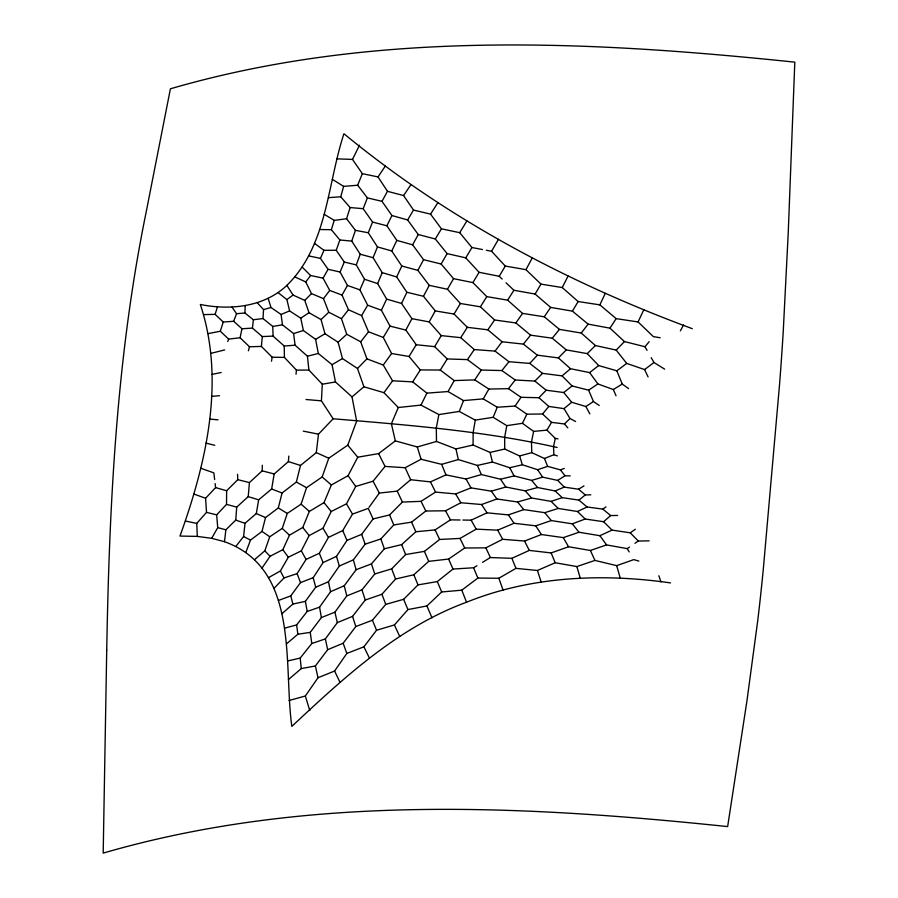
<?xml version="1.0" encoding="UTF-8"?>
<svg xmlns="http://www.w3.org/2000/svg" width="898" height="898" viewBox="0 0 898 898"><rect width="100%" height="100%" fill="white"/><g stroke="black" fill="none" stroke-linecap="round" stroke-linejoin="round"><path stroke-width="1.35" d="M564.236 468.419L560.442 469.879L547.634 466.354L544.457 458.485L531.773 452.659L519.583 455.959L504.732 449.034L490.072 452.424L473.078 445.015L473.145 432.623L475.267 420.118L459.26 411.452L438.853 414.573L420.982 405.099L398.274 407.512L383.974 392.684L363.915 386.78L357.494 368.494L342.475 358.571L338.108 342.217L324.986 333.742L321.035 319.553L309.002 312.717L304.748 300.381L293.029 295.06L286.877 285.384C327.489 245.569 327.186 184.573 343.923 133.723C447.26 218.865 566.986 282.399 692.302 328.679M286.877 285.384C264.012 307.082 230.045 310.484 200.344 304.478C225.533 380.595 206.338 462.986 179.982 536.061L197.302 536.398L211.681 538.317L217.731 527.631L216.654 514.857L226.521 504.373L226.633 490.757L237.779 479.667L237.555 474.346M670.559 582.914C602.322 573.104 531.066 576.19 466.556 602.221C398.117 627.354 344.114 677.519 291.816 726.392C283.207 663.948 300.022 568.838 224.478 541.685L225.858 529.809L235.747 520.099L236.713 507.123L248.218 496.639L249.431 482.574L262.182 470.844L262.306 465.254M557.13 447.485C483.551 430.849 408.13 425.113 333.136 418.76L321.417 400.845L322.303 384.232L308.89 370.043L307.43 356.203L295.072 345.202L293.612 333.573L282.466 324.851L272.756 326.423L263.002 318.566L253.359 319.767L244.918 312.998L245.221 305.702M263.002 318.566L263.552 309.63L257.277 302.749M235.848 546.433L243.605 536.51L245.008 523.309L256.3 513.555L258.669 499.816L271.645 489.006L274.182 473.964L288.393 461.594L288.819 456.083M308.89 370.043L296.43 370.122L284.43 357.415L272.173 357.213L261.397 346.437L262.295 336.57L252.461 328.107L241.966 328.747L233.671 321.282L223.243 322.023L215.116 314.367L203.61 314.603M296.026 374.23L296.43 370.122M252.461 328.107L253.359 319.767M245.828 552.472L250.508 540.113L262.003 531.425L265.516 517.585L278.29 507.942L282.073 492.991L296.362 482.035L300.504 465.445L316.298 452.614L318.487 434.172L333.136 418.76M271.488 361.187L272.173 357.213M475.267 420.118L493.159 417.301L506.786 425.641L504.642 437.416L504.732 449.034M438.853 414.573L436.305 427.976L436.484 441.446L455.971 448.944L473.078 445.015M506.786 425.641L522.445 423.317L533.636 431.399L531.459 442.063L531.773 452.659M261.397 346.437L249.464 346.751L240.092 337.749L241.966 328.747M533.636 431.399L546.949 430.142L555.29 438.415L553.516 446.531L553.853 454.725L557.389 455.892M248.398 350.804L249.464 346.751M648.098 376.936L644.584 369.572L626.703 363.409L616.196 350.097L595.385 345.539L581.253 333.035L559.432 329.386L544.267 316.803L522.557 313.402L507.639 300.179L486.795 296.621L472.909 282.589L453.557 278.672L441.131 264.001L423.575 259.702L412.62 244.806L396.837 240.395L386.881 225.791L372.558 222.064L363.162 208.684L350.108 207.55L340.746 196.774L343.653 186.38L357.651 185.224L367.394 197.886L381.998 201.332L391.932 215.52L407.625 219.976L418.255 234.524L435.306 238.991L447.125 253.606L465.77 257.861L479.072 272.296L499.221 276.292L502.15 279.087M616.039 395.782L613.334 389.53L597.888 383.951L589.66 372.614L570.511 368.719L558.365 357.92L537.352 355.17L523.388 344.102L502.061 341.779L487.861 329.824L467.342 327.321L454.062 314.053L435.261 310.899L423.463 296.273L406.895 292.277L396.669 276.943L382.222 272.633L373.085 257.692L360.233 254.235L351.747 241.091L339.859 239.979L331.362 229.697L334.236 220.38L346.606 218.742L355.417 230.348L368.27 232.75L377.463 246.905L391.764 250.98L401.799 266.033L417.884 270.365L429.266 285.362L447.451 289.257L460.382 303.49L480.396 306.813L494.585 319.98L515.867 322.943L530.572 335.156L552.27 338.198L566.29 349.906L587.27 353.61L598.663 365.553L616.859 370.818L622.224 384.063L628.611 388.61M215.116 314.367L217.484 306.79M346.606 218.742L350.108 207.55M208.089 333.629L220.291 331.227L223.243 322.023M254.516 559.69L264.82 550.822L269.748 536.757L282.264 528.406L287.281 513.443L301.111 504.148L306.532 487.693L322.169 476.961L328.769 458.216L347.762 445.172L356.652 421.151L352.016 396.894L335.47 381.942L332.036 364.678L318.33 353.475L315.591 339.354L303.367 330.498L300.751 318.173L289.605 310.91L286.9 299.595L277.998 292.524M351.747 241.091L355.417 230.348M597.888 383.951L588.605 390.17L572.06 385.938L562.114 375.88L542.527 373.366L529.775 363.409L508.953 361.714L495.056 351.107L474.279 349.569L460.741 337.659L441.255 335.605L429.177 321.911L411.913 318.667L401.552 303.445L386.679 299.113L377.643 283.588L364.543 279.267L356.293 264.899L344.293 262.036L336.234 250.284L339.859 239.979M227.766 341.498L228.653 339.096L240.092 337.749M356.293 264.899L360.233 254.235M233.671 321.282L236.533 313.716L232.01 307.082M459.26 411.452L463.514 400.575L483.259 398.88L497.256 407.243L515.126 406.053L526.823 414.18L542.56 414L551.507 422.352L564.472 423.968L567.805 427.852M363.162 208.684L367.394 197.886M368.27 232.75L372.558 222.064M357.651 185.224L362.343 173.673L352.51 159.429L336.615 158.834M373.085 257.692L377.463 246.905M493.159 417.301L497.256 407.243M262.014 568.075L270.062 556.277L282.825 549.688L289.448 535.219L302.761 527.452L309.361 511.422L324.01 502.633L331.362 484.976L348.076 475.693L357.73 457.205L378.619 453.602L395.333 440.884L417.301 446.968L436.484 441.446M377.643 283.588L382.222 272.633M589.818 413.855L585.878 406.525L571.7 402.259L563.764 392.527L546.164 390.215L534.86 381.066L515.205 380L501.87 370.56L481.317 370.032L467.465 359.615L447.238 358.942L434.643 346.65L416.234 344.731L405.84 330.082L390.035 326.131L381.381 310.225L367.652 305.208L359.907 289.852L347.447 285.452L340.073 272.004L344.293 262.036M398.274 407.512L391.382 423.777L395.333 440.884M340.073 272.004L328.073 269.31L320.429 258.377L323.976 250.318L336.234 250.284M359.907 289.852L364.543 279.267M396.669 276.943L401.799 266.033M486.346 250.273L491.576 251.26L505.282 266.055L525.959 269.669L540.955 284.105L562.271 287.573L578.155 301.537L599.864 304.871L605.252 293.41M660.21 337.76L653.362 336.638L638.085 321.955L643.855 309.653M381.381 310.225L386.679 299.113M522.445 423.317L526.823 414.18M391.764 250.98L396.837 240.395M401.552 303.445L406.895 292.277M352.51 159.429L359.469 145.229M268.468 577.661L280.367 570.993L288.314 557.22L301.313 550.856L309.137 535.578L323.022 528.215L331.205 511.523L346.46 503.823L355.72 486.435L373.063 481.227L385.04 466.421L405.155 467.723L421.072 459.248L441.636 464.345L458.328 459.574L477.41 465.433L492.441 462.043L509.716 467.735L522.378 464.76L537.666 469.733L547.634 466.354M386.881 225.791L391.932 215.52M420.982 405.099L426.876 393.133L448.046 391.55L463.514 400.575M562.271 287.573L568.052 276.023M423.463 296.273L429.266 285.362M405.84 330.082L411.913 318.667M417.884 270.365L423.575 259.702M525.959 269.669L532.312 257.827M680.37 330.846L683.558 324.975M381.998 201.332L387.465 191.308L378.036 176.928L362.343 173.673M412.62 244.806L418.255 234.524M429.177 321.911L435.261 310.899M571.7 402.259L564.034 408.635L548.824 406.435L538.912 397.735L520.997 397.298L508.47 388.666L488.871 389.059L474.75 379.888L454.208 380.584L440.301 370.043L420.286 369.92L409.05 356.495L391.584 353.498L383.278 337.446L368.528 331.789L361.613 315.613L348.469 309.743L342.026 295.072L347.447 285.452M448.046 391.55L454.208 380.584M342.026 295.072L329.734 290.436L323.089 278.144L328.073 269.31M483.259 398.88L488.871 389.059M441.131 264.001L447.125 253.606M491.576 251.26L498.457 239.306M273.924 588.471L284.004 577.942L297.103 573.62L306.083 559.432L319.329 553.269L328.455 537.408L342.722 530.595L352.51 514.105L368.259 508.38L373.097 518.932L361.681 534.332L346.987 540.394L336.481 556.378L323.078 562.586L313.2 577.683L300.527 582.589L290.761 595.879L278.402 600.481M447.451 289.257L453.557 278.672M361.613 315.613L367.652 305.208M546.949 430.142L551.507 422.352M506.068 282.814L513.88 290.256L535.107 294.05L540.955 284.105M499.221 276.292L505.282 266.055M407.625 219.976L413.507 210.053L403.572 195.551L387.465 191.308M383.278 337.446L390.035 326.131M434.643 346.65L441.255 335.605M454.062 314.053L460.382 303.49M472.909 282.589L479.072 272.296M535.107 294.05L550.642 307.408L572.408 311.135L578.155 301.537M465.77 257.861L471.955 247.534L482.417 249.521M435.306 238.991L441.446 228.822L430.546 214.128L413.507 210.053M441.446 228.822L459.731 232.683L466.926 220.886M409.05 356.495L416.234 344.731M440.301 370.043L447.238 358.942M480.396 306.813L486.795 296.621M507.639 300.179L513.88 290.256M294.914 276.91L305.78 281.961L311.483 293.612L323.493 298.641L328.78 312.223L341.431 318.7L346.774 334.269L360.693 341.812L366.923 358.852L383.266 365.037L392.561 380.797L412.698 381.886L420.286 369.92M460.741 337.659L467.342 327.321M430.546 214.128L437.809 202.813M572.408 311.135L588.123 324.133L609.955 328.163L616.163 318.633L638.085 321.955M474.75 379.888L481.317 370.032M378.036 176.928L385.466 165.816M515.126 406.053L520.997 397.298M403.572 195.551L410.88 184.775M467.465 359.615L474.279 349.569M544.267 316.803L550.642 307.408M487.861 329.824L494.585 319.98M281.95 613.716L292.883 604.062L305.376 601.368L315.692 587.225L328.432 581.792L339.332 566.032L353.363 559.858L365.138 544.166L380.842 538.957L393.773 524.937L411.576 522.131L425.832 511.007L445.531 510.794L460.82 502.745L481.564 504.519L496.897 498.985L517.596 501.993L531.571 497.986L551.091 501.365L562.249 497.649L578.941 500.119L587.079 506.988L602.839 509.11L610.674 515.564L617.6 515.441M288.999 700.507L305.331 696.017L318.027 677.721L334.595 671.03L346.83 653.441L363.903 646.807L376.554 630.239L394.413 624.963L407.95 609.574L426.909 605.948L441.681 591.973L461.785 590.166L477.859 578.065L498.828 578.256L515.957 568.367L537.408 570.477L555.189 562.743L576.864 566.571L594.914 560.419L616.668 565.639L633.775 559.622L638.871 561.093M515.867 322.943L522.557 313.402M284.632 628.162L296.632 624.896L307.195 611.459L319.565 607.171L330.565 591.703L344.248 585.765L356.113 569.714L371.458 563.899L384.355 548.79L401.642 544.603L415.841 531.762L435.092 529.899L450.426 519.852L460.09 519.998M383.266 365.037L391.584 353.498M383.974 392.684L392.561 380.797M369.056 507.291L379.326 493.058L397.219 491.127L410.633 479.723L430.468 481.889L445.924 474.885L466.04 479.004L481.35 474.559L500.512 479.206L514.083 475.906L531.65 480.385L542.605 477.152L557.725 480.408L564.247 487.109L578.604 489.219L585.26 494.933L590.794 494.832M286.507 643.866L297.855 634.246L310.248 632.36L321.383 617.566L334.92 612.167L346.785 595.913L361.995 589.84L374.758 573.968L391.685 568.872L405.627 554.56L424.417 551.372L439.638 539.462L460.034 538.418L476.198 529.146L497.649 530.168L514.038 523.287L535.78 525.835L551.293 520.571L572.318 523.826L585.182 519.022L603.602 521.716L612.054 530.101L630.239 532.817L638.287 541.023L649.131 540.865M287.697 660.939L300.201 658.077L311.786 643.518L325.345 638.905L337.345 622.606L352.555 616.376L365.239 600.032L381.931 594.274L395.547 579.019L413.832 574.765L428.705 561.351L448.607 559.061L464.693 548.005L485.863 547.847L502.7 539.283L524.544 541.045L541.393 534.534L563.282 537.621L578.986 532.256L599.886 535.702L612.054 530.101M305.78 281.961L310.585 275.506L323.089 278.144M495.056 351.107L502.061 341.779M288.393 679.618L301.257 668.595L315.389 665.968L327.669 649.703L343.148 643.237L355.81 626.546L372.434 620.204L385.747 604.388L403.617 599.314L417.997 584.901L437.304 581.578L452.985 569.063L473.605 567.761L476.961 565.718M323.493 298.641L329.734 290.436M581.253 333.035L588.123 324.133M508.47 388.666L515.205 380M360.693 341.812L368.528 331.789M341.431 318.7L348.469 309.743M501.87 370.56L508.953 361.714M523.388 344.102L530.572 335.156M552.27 338.198L559.432 329.386M542.56 414L548.824 406.435M609.955 328.163L624.447 341.566L644.977 346.729L649.175 341.678M197.302 536.398L196.741 523.411L206.518 512.365L205.597 498.255L215.599 487.603L215.127 483.584M529.775 363.409L537.352 355.17M538.912 397.735L546.164 390.215M616.196 350.097L624.447 341.566M357.494 368.494L366.923 358.852M558.365 357.92L566.29 349.906M373.097 518.932L389.586 514.936L402.405 502.061L421.05 501.342L435.53 492.07L455.656 493.945L470.967 487.861L491.285 491.15L505.799 487.03L525.218 490.847L537.61 487.524L555.121 490.959L562.249 497.649M534.86 381.066L542.527 373.366M304.748 300.381L311.483 293.612M587.27 353.61L595.385 345.539M564.472 423.968L569.994 418.502L575.596 421.51M321.035 319.553L328.78 312.223M338.108 342.217L346.774 334.269M603.602 521.716L610.674 515.564M562.114 375.88L570.511 368.719M352.016 396.894L363.915 386.78M578.941 500.119L585.26 494.933M563.764 392.527L572.06 385.938M589.66 372.614L598.663 365.553M616.859 370.818L626.703 363.409M644.584 369.572L653.969 362.511L664.643 369.134M286.9 299.595L293.029 295.06M602.839 509.11L605.959 506.887M630.239 532.817L635.324 529.259M482.552 562.316L490.387 557.546L511.871 558.32L529.281 550.407L551.148 552.932L568.557 546.759L590.413 550.463L606.565 544.906L627.242 548.633L629.453 547.106M634.976 543.301L638.287 541.023M300.751 318.173L309.002 312.717M585.878 406.525L593.466 401.529L599.258 405.481M557.725 480.408L564.965 475.76L570.23 475.895M613.334 389.53L622.224 384.063M578.604 489.219L583.992 485.897M315.591 339.354L324.986 333.742M332.036 364.678L342.475 358.571M462.852 520.043L471.136 520.167L487.03 512.825L508.38 514.902L523.781 509.604L544.772 512.679L558.23 508.448L577.459 511.501L587.079 506.988M555.121 490.959L564.247 487.109M268.176 298.327L270.96 307.486L281.074 314.468L289.605 310.91M544.457 458.485L553.853 454.725M293.612 333.573L303.367 330.498M263.552 309.63L270.96 307.486M210.839 353.385L224.668 349.917M307.43 356.203L318.33 353.475M212.04 374.387L221.2 372.49M322.303 384.232L335.47 381.942M236.533 313.716L244.918 312.998M211.703 396.377L219.505 395.704M262.295 336.57L273.071 336.11L284.217 346.011L295.072 345.202M328.432 197.672L340.746 196.774M319.677 229.54L331.362 229.697M306.05 399.509L321.417 400.845M209.705 419.085L218.034 419.826M555.29 438.415L558.017 438.875M303.266 431.13L318.487 434.172M308.699 255.908L320.429 258.377M185.459 521.053L196.741 523.411M206.518 512.365L216.654 514.857M206.001 443.129L214.802 445.318M237.779 479.667L249.431 482.574M262.182 470.844L274.182 473.964M211.681 538.317L224.478 541.685M217.731 527.631L225.858 529.809M226.521 504.373L236.713 507.123M215.599 487.603L226.633 490.757M248.218 496.639L258.669 499.816M288.393 461.594L300.504 465.445M235.747 520.099L245.008 523.309M200.748 468.251L213.859 472.864L214.644 479.566M193.99 494.08L205.597 498.255M271.645 489.006L282.073 492.991M256.3 513.555L265.516 517.585M316.298 452.614L328.769 458.216M243.605 536.51L250.508 540.113M296.362 482.035L306.532 487.693M324.279 214.33L334.236 220.38M278.29 507.942L287.281 513.443M332.372 179.353L343.653 186.38M262.003 531.425L269.748 536.757M314.513 243.392L323.976 250.318M412.698 381.886L426.876 393.133M599.864 304.871L616.163 318.633M322.169 476.961L331.362 484.976M301.111 504.148L309.361 511.422M220.291 331.227L228.653 339.096M282.264 528.406L289.448 535.219M577.459 511.501L585.182 519.022M551.091 501.365L558.23 508.448M302.177 267.076L310.585 275.506M264.82 550.822L270.062 556.277M525.218 490.847L531.571 497.986M531.65 480.385L537.61 487.524M544.772 512.679L551.293 520.571M347.762 445.172L357.73 457.205M459.731 232.683L471.955 247.534M517.596 501.993L523.781 509.604M324.01 502.633L331.205 511.523M572.318 523.826L578.986 532.256M302.761 527.452L309.137 535.578M560.442 469.879L564.965 475.76M282.825 549.688L288.314 557.22M599.886 535.702L606.565 544.906M491.285 491.15L496.897 498.985M348.076 475.693L355.72 486.435M500.512 479.206L505.799 487.03M508.38 514.902L514.038 523.287M537.666 469.733L542.605 477.152M481.564 504.519L487.03 512.825M535.78 525.835L541.393 534.534M564.034 408.635L569.994 418.502M627.242 548.633L629.206 551.933M323.022 528.215L328.455 537.408M455.656 493.945L460.82 502.745M346.46 503.823L352.51 514.105M563.282 537.621L568.557 546.759M644.977 346.729L647.054 350.377M651.207 357.662L653.969 362.511M471.136 520.167L476.198 529.146M466.04 479.004L470.967 487.861M301.313 550.856L306.083 559.432M497.649 530.168L502.7 539.283M445.531 510.794L450.426 519.852M509.716 467.735L514.083 475.906M373.063 481.227L379.326 493.058M280.367 570.993L284.004 577.942M524.544 541.045L529.281 550.407M378.619 453.602L385.04 466.421M430.468 481.889L435.53 492.07M421.05 501.342L425.832 511.007M363.903 646.807L369.291 657.796M460.034 538.418L464.693 548.005M334.595 671.03L340.039 682.401M435.092 529.899L439.638 539.462M397.219 491.127L402.405 502.061M485.863 547.847L490.387 557.546M394.413 624.963L399.689 636.413M405.155 467.723L410.633 479.723M590.413 550.463L594.914 560.419M411.576 522.131L415.841 531.762M448.607 559.061L452.985 569.063M342.722 530.595L346.987 540.394M477.41 465.433L481.35 474.559M424.417 551.372L428.705 561.351M426.909 605.948L432.017 617.835M588.605 390.17L593.466 401.529M403.617 599.314L407.95 609.574M437.304 581.578L441.681 591.973M389.586 514.936L393.773 524.937M551.148 552.932L555.189 562.743M473.605 567.761L477.859 578.065M413.832 574.765L417.997 584.901M372.434 620.204L376.554 630.239M511.871 558.32L515.957 568.367M441.636 464.345L445.924 474.885M319.329 553.269L323.078 562.586M401.642 544.603L405.627 554.56M461.785 590.166L466.556 602.221M297.103 573.62L300.527 582.589M391.685 568.872L395.547 579.019M381.931 594.274L385.747 604.388M343.148 643.237L346.83 653.441M498.828 578.256L503.093 590.121M380.842 538.957L384.355 548.79M361.681 534.332L365.138 544.166M658.84 575.73L660.973 581.882M371.458 563.899L374.758 573.968M537.408 570.477L541.157 582.005M361.995 589.84L365.239 600.032M352.555 616.376L355.81 626.546M519.583 455.959L522.378 464.76M417.301 446.968L421.072 459.248M305.331 696.017L309.776 710.498M336.481 556.378L339.332 566.032M576.864 566.571L580.231 578.065M616.668 565.639L620.26 578.144M353.363 559.858L356.113 569.714M313.2 577.683L315.692 587.225M290.761 595.879L292.883 604.062M344.248 585.765L346.785 595.913M490.072 452.424L492.441 462.043M334.92 612.167L337.345 622.606M315.389 665.968L318.027 677.721M455.971 448.944L458.328 459.574M325.345 638.905L327.669 649.703M328.432 581.792L330.565 591.703M305.376 601.368L307.195 611.459M319.565 607.171L321.383 617.566M310.248 632.36L311.786 643.518M281.074 314.468L282.466 324.851M296.632 624.896L297.855 634.246M300.201 658.077L301.257 668.595M272.756 326.423L273.071 336.11M284.217 346.011L284.43 357.415M106.727 650.174L103.191 853.1C305.971 794.214 520.099 804.956 727.638 826.587L746.945 700.889L757.732 620.641A256.368 21.226 -86 0 0 763.278 569.534L779.554 384.389A253.786 21.036 -86 0 0 783.258 331.227L788.253 232.459L794.809 62.153C587.337 40.556 373.097 29.825 170.407 88.801L145.936 213.253C116.572 356.832 109.309 503.958 106.727 650.174"/></g></svg>
